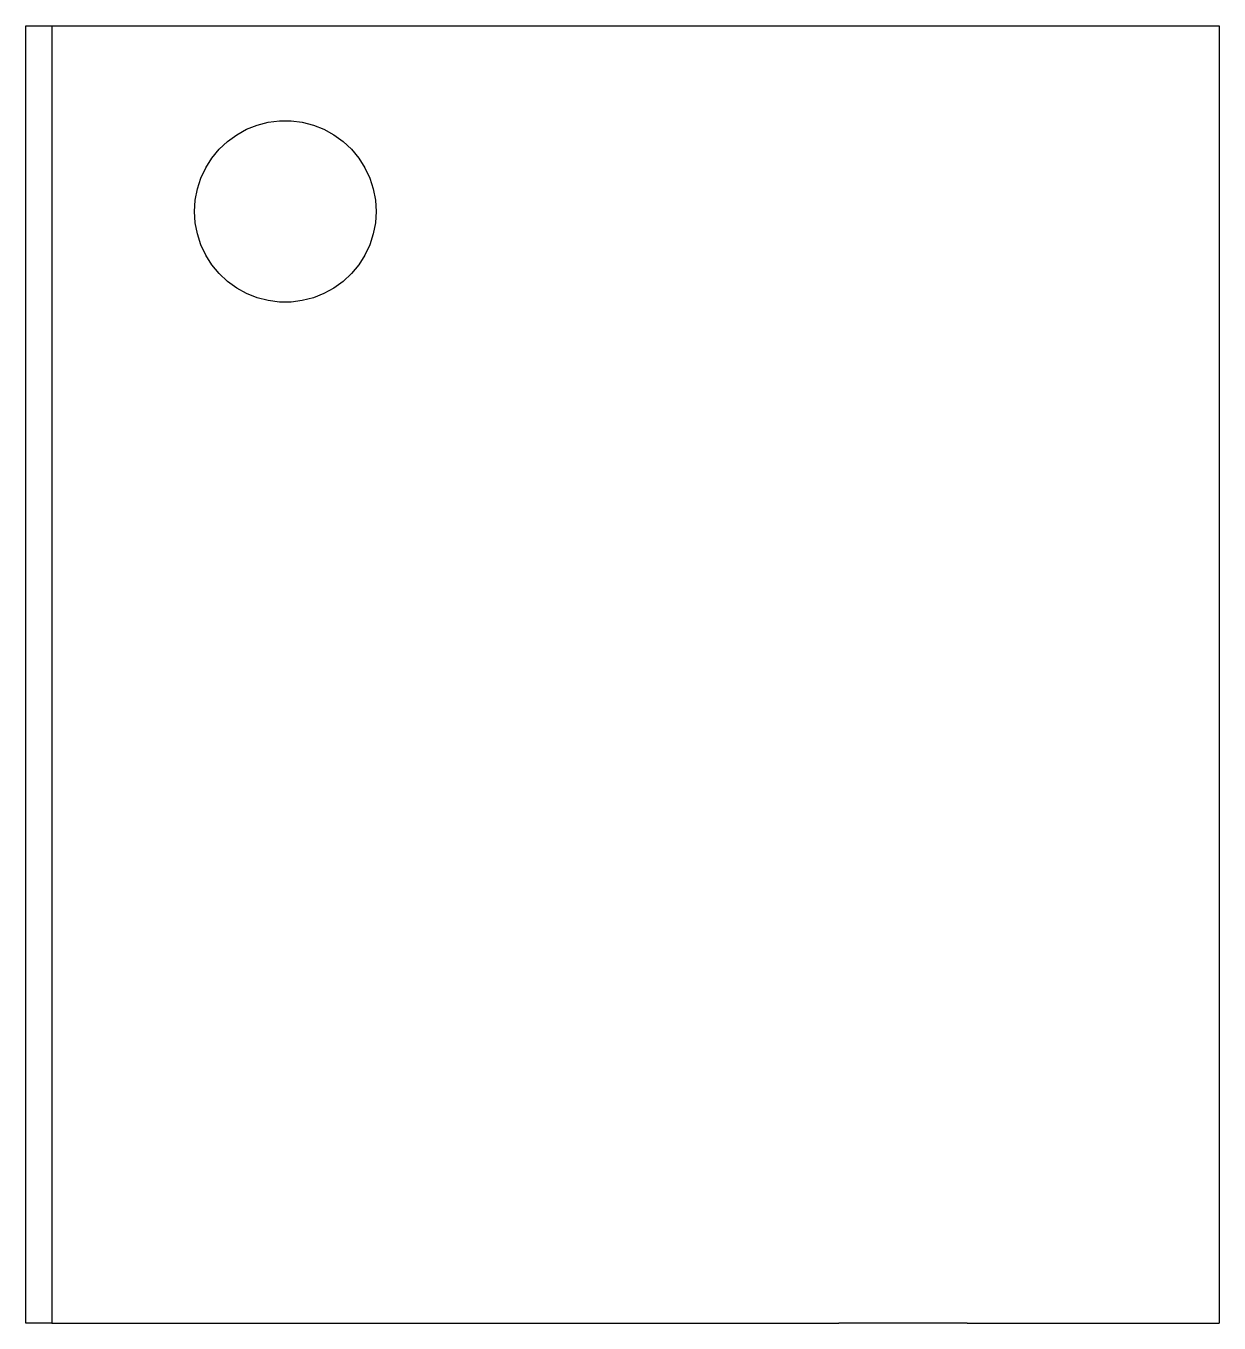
# Model space of a CAD drawing. Header units: metres. Extents: x 0 to 46, y 0 to 50.
import ezdxf

# ---------------------------------------------------------------- set-up
doc = ezdxf.new("R2010")
doc.units = ezdxf.units.M

msp = doc.modelspace()

# ---------------------------------------------------------------- linework, layer by layer
for points in [[(0, 0), (0, 1), (0, 2), (0, 3), (0, 4), (0, 5), (0, 6), (0, 7), (0, 8), (0, 9), (0, 10), (0, 11), (0, 12), (0, 13), (0, 14), (0, 15), (0, 16), (0, 17), (0, 18), (0, 19), (0, 20), (0, 21), (0, 22), (0, 23), (0, 24), (0, 25), (0, 26), (0, 27), (0, 28), (0, 29), (0, 30), (0, 31), (0, 32), (0, 33), (0, 34), (0, 35), (0, 36), (0, 37), (0, 38), (0, 39), (0, 40), (0, 41), (0, 42), (0, 43), (0, 44), (0, 45), (0, 46), (0, 47), (0, 48), (0, 49), (0, 50)], [(0, 50), (0.02, 50), (0.04, 50), (0.06, 50), (0.08, 50), (0.1, 50), (0.12, 50), (0.14, 50), (0.16, 50), (0.18, 50), (0.2, 50), (0.22, 50), (0.24, 50), (0.26, 50), (0.28, 50), (0.3, 50), (0.32, 50), (0.34, 50), (0.36, 50), (0.38, 50), (0.4, 50), (0.42, 50), (0.44, 50), (0.46, 50), (0.48, 50), (0.5, 50), (0.52, 50), (0.54, 50), (0.56, 50), (0.58, 50), (0.6, 50), (0.62, 50), (0.64, 50), (0.66, 50), (0.68, 50), (0.7, 50), (0.72, 50), (0.74, 50), (0.76, 50), (0.78, 50), (0.8, 50), (0.82, 50), (0.84, 50), (0.86, 50), (0.88, 50), (0.9, 50), (0.92, 50), (0.94, 50), (0.96, 50), (0.98, 50), (1, 50)], [(1, 50), (1.607, 50), (2.214, 50), (2.82, 50), (3.427, 50), (4.034, 50), (4.641, 50), (5.248, 50), (5.854, 50), (6.461, 50), (7.068, 50), (7.675, 50), (8.282, 50), (8.888, 50), (9.495, 50), (10.102, 50), (10.709, 50), (11.316, 50), (11.922, 50), (12.529, 50), (13.136, 50), (13.743, 50), (14.349, 50), (14.956, 50), (15.563, 50), (16.17, 50), (16.777, 50), (17.383, 50), (17.99, 50), (18.597, 50), (19.204, 50), (19.811, 50), (20.417, 50), (21.024, 50), (21.631, 50), (22.238, 50), (22.845, 50), (23.451, 50), (24.058, 50), (24.665, 50), (25.272, 50), (25.879, 50), (26.485, 50), (27.092, 50), (27.699, 50), (28.306, 50), (28.913, 50), (29.519, 50), (30.126, 50), (30.733, 50), (31.34, 50)], [(1, 50), (1, 49), (1, 48), (1, 47), (1, 46), (1, 45), (1, 44), (1, 43), (1, 42), (1, 41), (1, 40), (1, 39), (1, 38), (1, 37), (1, 36), (1, 35), (1, 34), (1, 33), (1, 32), (1, 31), (1, 30), (1, 29), (1, 28), (1, 27), (1, 26), (1, 25), (1, 24), (1, 23), (1, 22), (1, 21), (1, 20), (1, 19), (1, 18), (1, 17), (1, 16), (1, 15), (1, 14), (1, 13), (1, 12), (1, 11), (1, 10), (1, 9), (1, 8), (1, 7), (1, 6), (1, 5), (1, 4), (1, 3), (1, 2), (1, 1), (1, 0)], [(31.34, 50), (31.446, 50), (31.553, 50), (31.66, 50), (31.766, 50), (31.873, 50), (31.979, 50), (32.086, 50), (32.192, 50), (32.298, 50), (32.404, 50), (32.509, 50), (32.614, 50), (32.72, 50), (32.825, 50), (32.929, 50), (33.034, 50), (33.138, 50), (33.242, 50), (33.345, 50), (33.448, 50), (33.551, 50), (33.653, 50), (33.755, 50), (33.857, 50), (33.958, 50), (34.058, 50), (34.158, 50), (34.258, 50), (34.357, 50), (34.455, 50), (34.554, 50), (34.652, 50), (34.748, 50), (34.844, 50), (34.94, 50), (35.035, 50), (35.129, 50), (35.222, 50), (35.316, 50), (35.408, 50), (35.499, 50), (35.59, 50), (35.681, 50), (35.769, 50), (35.857, 50), (35.946, 50), (36.032, 50), (36.118, 50), (36.203, 50), (36.288, 50)], [(36.288, 50), (36.512, 50), (36.735, 50), (36.958, 50), (37.191, 50), (37.435, 50), (37.679, 50), (37.923, 50), (38.18, 50), (38.438, 50), (38.697, 50), (38.958, 50), (39.225, 50), (39.492, 50), (39.758, 50), (40.026, 50), (40.294, 50), (40.562, 50), (40.829, 50), (41.091, 50), (41.353, 50), (41.615, 50), (41.871, 50), (42.12, 50), (42.37, 50), (42.62, 50), (42.851, 50), (43.083, 50), (43.314, 50), (43.534, 50), (43.741, 50), (43.948, 50), (44.154, 50), (44.335, 50), (44.512, 50), (44.689, 50), (44.856, 50), (44.998, 50), (45.14, 50), (45.283, 50), (45.398, 50), (45.502, 50), (45.607, 50), (45.705, 50), (45.769, 50), (45.833, 50), (45.896, 50), (45.936, 50), (45.957, 50), (45.979, 50), (46, 50)], [(46, 50), (46, 49), (46, 48), (46, 47), (46, 46), (46, 45), (46, 44), (46, 43), (46, 42), (46, 41), (46, 40), (46, 39), (46, 38), (46, 37), (46, 36), (46, 35), (46, 34), (46, 33), (46, 32), (46, 31), (46, 30), (46, 29), (46, 28), (46, 27), (46, 26), (46, 25), (46, 24), (46, 23), (46, 22), (46, 21), (46, 20), (46, 19), (46, 18), (46, 17), (46, 16), (46, 15), (46, 14), (46, 13), (46, 12), (46, 11), (46, 10), (46, 9), (46, 8), (46, 7), (46, 6), (46, 5), (46, 4), (46, 3), (46, 2), (46, 1), (46, 0)], [(6.5, 42.85), (6.528, 43.289), (6.61, 43.72), (6.746, 44.138), (6.933, 44.536), (7.168, 44.907), (7.449, 45.246), (7.769, 45.547), (8.125, 45.805), (8.51, 46.017), (8.918, 46.179), (9.344, 46.288), (9.78, 46.343), (10.22, 46.343), (10.656, 46.288), (11.082, 46.179), (11.49, 46.017), (11.875, 45.805), (12.231, 45.547), (12.551, 45.246), (12.832, 44.907), (13.067, 44.536), (13.254, 44.138), (13.39, 43.72), (13.472, 43.289), (13.5, 42.85), (13.472, 42.411), (13.39, 41.98), (13.254, 41.562), (13.067, 41.164), (12.832, 40.793), (12.551, 40.454), (12.231, 40.153), (11.875, 39.895), (11.49, 39.683), (11.082, 39.521), (10.656, 39.412), (10.22, 39.357), (9.78, 39.357), (9.344, 39.412), (8.918, 39.521), (8.51, 39.683), (8.125, 39.895), (7.769, 40.153), (7.449, 40.454), (7.168, 40.793), (6.933, 41.164), (6.746, 41.562), (6.61, 41.98), (6.528, 42.411), (6.5, 42.85)], [(1, 0), (0.98, 0), (0.96, 0), (0.94, 0), (0.92, 0), (0.9, 0), (0.88, 0), (0.86, 0), (0.84, 0), (0.82, 0), (0.8, 0), (0.78, 0), (0.76, 0), (0.74, 0), (0.72, 0), (0.7, 0), (0.68, 0), (0.66, 0), (0.64, 0), (0.62, 0), (0.6, 0), (0.58, 0), (0.56, 0), (0.54, 0), (0.52, 0), (0.5, 0), (0.48, 0), (0.46, 0), (0.44, 0), (0.42, 0), (0.4, 0), (0.38, 0), (0.36, 0), (0.34, 0), (0.32, 0), (0.3, 0), (0.28, 0), (0.26, 0), (0.24, 0), (0.22, 0), (0.2, 0), (0.18, 0), (0.16, 0), (0.14, 0), (0.12, 0), (0.1, 0), (0.08, 0), (0.06, 0), (0.04, 0), (0.02, 0), (0, 0)], [(1, 0), (1.607, 0), (2.214, 0), (2.82, 0), (3.427, 0), (4.034, 0), (4.641, 0), (5.248, 0), (5.854, 0), (6.461, 0), (7.068, 0), (7.675, 0), (8.282, 0), (8.888, 0), (9.495, 0), (10.102, 0), (10.709, 0), (11.316, 0), (11.922, 0), (12.529, 0), (13.136, 0), (13.743, 0), (14.349, 0), (14.956, 0), (15.563, 0), (16.17, 0), (16.777, 0), (17.383, 0), (17.99, 0), (18.597, 0), (19.204, 0), (19.811, 0), (20.417, 0), (21.024, 0), (21.631, 0), (22.238, 0), (22.845, 0), (23.451, 0), (24.058, 0), (24.665, 0), (25.272, 0), (25.879, 0), (26.485, 0), (27.092, 0), (27.699, 0), (28.306, 0), (28.913, 0), (29.519, 0), (30.126, 0), (30.733, 0), (31.34, 0)], [(36.288, 0), (36.203, 0), (36.118, 0), (36.032, 0), (35.946, 0), (35.857, 0), (35.769, 0), (35.681, 0), (35.59, 0), (35.499, 0), (35.408, 0), (35.316, 0), (35.222, 0), (35.129, 0), (35.035, 0), (34.94, 0), (34.844, 0), (34.748, 0), (34.652, 0), (34.554, 0), (34.455, 0), (34.357, 0), (34.258, 0), (34.158, 0), (34.058, 0), (33.958, 0), (33.857, 0), (33.755, 0), (33.653, 0), (33.551, 0), (33.448, 0), (33.345, 0), (33.242, 0), (33.138, 0), (33.034, 0), (32.929, 0), (32.825, 0), (32.72, 0), (32.614, 0), (32.509, 0), (32.404, 0), (32.298, 0), (32.192, 0), (32.086, 0), (31.979, 0), (31.873, 0), (31.766, 0), (31.66, 0), (31.553, 0), (31.446, 0), (31.34, 0)], [(36.288, 0), (36.512, 0), (36.735, 0), (36.958, 0), (37.191, 0), (37.435, 0), (37.679, 0), (37.923, 0), (38.18, 0), (38.438, 0), (38.697, 0), (38.958, 0), (39.225, 0), (39.492, 0), (39.758, 0), (40.026, 0), (40.294, 0), (40.562, 0), (40.829, 0), (41.091, 0), (41.353, 0), (41.615, 0), (41.871, 0), (42.12, 0), (42.37, 0), (42.62, 0), (42.851, 0), (43.083, 0), (43.314, 0), (43.534, 0), (43.741, 0), (43.948, 0), (44.154, 0), (44.335, 0), (44.512, 0), (44.689, 0), (44.856, 0), (44.998, 0), (45.14, 0), (45.283, 0), (45.398, 0), (45.502, 0), (45.607, 0), (45.705, 0), (45.769, 0), (45.833, 0), (45.896, 0), (45.936, 0), (45.957, 0), (45.979, 0), (46, 0)]]:
    msp.add_lwpolyline(points)

doc.saveas('drawing.dxf')
